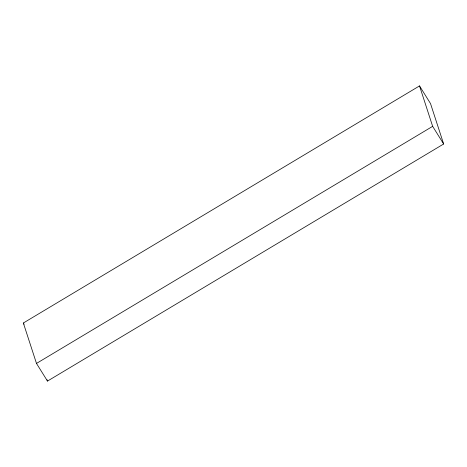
<?xml version="1.0" encoding="UTF-8"?>
<svg xmlns="http://www.w3.org/2000/svg" width="467" height="467" viewBox="0 0 467 467"><rect width="100%" height="100%" fill="white"/><g stroke="black" fill="none" stroke-linecap="round" stroke-linejoin="round"><path stroke-width="0.7" d="M23.35 323.006L419.518 85.916L430.516 103.569L443.65 143.994L47.482 381.084L36.484 363.431L23.35 323.006L24.109 324.221M36.484 363.431L432.652 126.341L419.518 85.916M432.652 126.341L443.65 143.994M47.039 379.712L47.482 381.084"/></g></svg>
